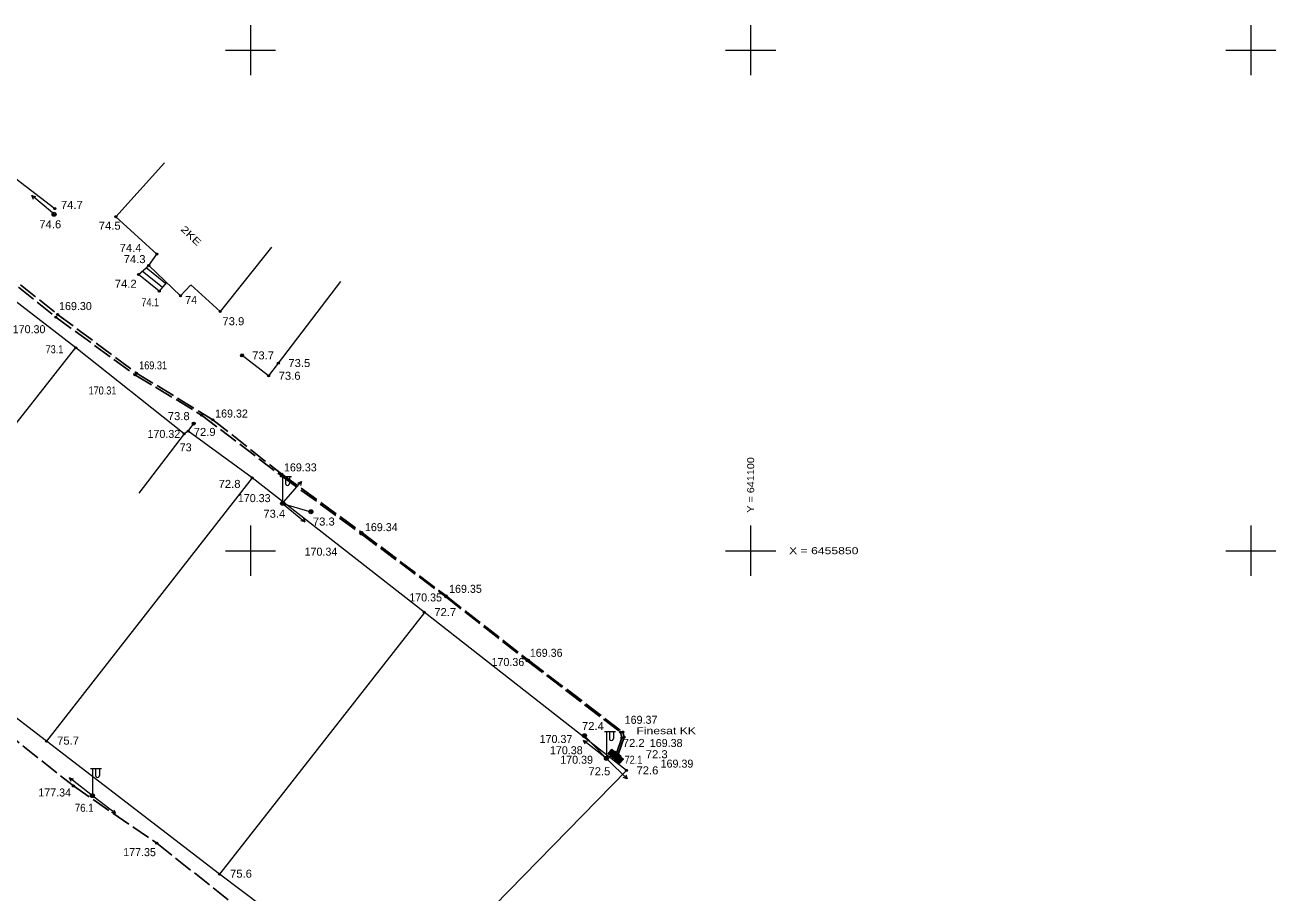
# Model space of a CAD drawing. Extents: x 640848 to 641163, y 6455598 to 6455912.
# Drawn here: x 641027.5 to 641152.5, y 6455815.8 to 6455902.5 of the extents above; entities that cross this region are included whole.
import ezdxf
from ezdxf.enums import TextEntityAlignment as Align

# ---------------------------------------------------------------- set-up
doc = ezdxf.new("R2010")
doc.units = 0
doc.header["$LTSCALE"] = 0.32
doc.header["$PDMODE"] = 32
doc.header["$PDSIZE"] = 0.16
doc.linetypes.add('LONG_DASHED', pattern=[7.5, 6, -1.5])
for name, color, linetype, lineweight in [('1', 7, 'Continuous', 13), ('11', 7, 'Continuous', 13), ('12', 7, 'Continuous', 13), ('2', 7, 'Continuous', 13), ('21', 7, 'Continuous', 13), ('27', 7, 'Continuous', 13), ('28', 7, 'Continuous', 13), ('48', 7, 'Continuous', 13), ('49', 7, 'Continuous', 13), ('54', 7, 'Continuous', 13), ('57', 7, 'Continuous', 13), ('61', 7, 'Continuous', 13)]:
    doc.layers.add(name, color=color, linetype=linetype, lineweight=lineweight)
doc.layers.add('62', color=7, linetype='Continuous')

msp = doc.modelspace()

# ---------------------------------------------------------------- hatches: boundary and pattern name
at = {"layer": '27'}
for points in [[(641085.75, 6455829.7), (641086.14, 6455830.16), (641087.28, 6455829.19)], [(641085.75, 6455829.7), (641087.28, 6455829.19), (641086.9, 6455828.73)]]:
    msp.add_hatch(color=256, dxfattribs=at).paths.add_polyline_path(points)
at = {"layer": '28'}
for points in [[(641049.33, 6455869.51, 1), (641049.03, 6455869.51, 1)], [(641044.49, 6455862.7, 1), (641044.19, 6455862.7, 1)]]:
    msp.add_hatch(color=256, dxfattribs=at).paths.add_polyline_path(points)
at = {"layer": '54'}
for points in [[(641030.48, 6455883.6, 1), (641030.28, 6455883.6, 1)], [(641030.56, 6455884.16, 1), (641030.36, 6455884.16, 1)], [(641036.65, 6455883.36, 1), (641036.45, 6455883.36, 1)], [(641040.76, 6455879.63, 1), (641040.56, 6455879.63, 1)], [(641038.92, 6455877.59, 1), (641038.72, 6455877.59, 1)], [(641039.94, 6455878.48, 1), (641039.74, 6455878.48, 1)], [(641041, 6455875.91, 1), (641040.8, 6455875.91, 1)], [(641043.13, 6455875.46, 1), (641042.93, 6455875.46, 1)], [(641030.84, 6455873.6, 1), (641030.64, 6455873.6, 1)], [(641047.08, 6455873.89, 1), (641046.88, 6455873.89, 1)], [(641030.65, 6455873.33, 1), (641030.45, 6455873.33, 1)], [(641032.66, 6455870.25, 1), (641032.46, 6455870.25, 1)], [(641049.28, 6455869.51, 1), (641049.08, 6455869.51, 1)], [(641052.9, 6455868.74, 1), (641052.7, 6455868.74, 1)], [(641038.57, 6455867.57, 1), (641038.37, 6455867.57, 1)], [(641038.73, 6455867.74, 1), (641038.53, 6455867.74, 1)], [(641051.93, 6455867.47, 1), (641051.73, 6455867.47, 1)], [(641045.22, 6455863.55, 1), (641045.02, 6455863.55, 1)], [(641044.44, 6455862.7, 1), (641044.24, 6455862.7, 1)], [(641046.35, 6455863.08, 1), (641046.15, 6455863.08, 1)], [(641043.48, 6455861.67, 1), (641043.28, 6455861.67, 1)], [(641043.89, 6455861.93, 1), (641043.69, 6455861.93, 1)], [(641050.29, 6455857.28, 1), (641050.09, 6455857.28, 1)], [(641053.2, 6455857.47, 1), (641053, 6455857.47, 1)], [(641053.25, 6455857.64, 1), (641053.05, 6455857.64, 1)], [(641053.32, 6455854.72, 1), (641053.12, 6455854.72, 1)], [(641056.15, 6455853.89, 1), (641055.95, 6455853.89, 1)], [(641061.18, 6455851.67, 1), (641060.98, 6455851.67, 1)], [(641061.25, 6455851.82, 1), (641061.05, 6455851.82, 1)], [(641069.64, 6455845.39, 1), (641069.44, 6455845.39, 1)], [(641069.67, 6455845.48, 1), (641069.47, 6455845.48, 1)], [(641067.48, 6455843.86, 1), (641067.28, 6455843.86, 1)], [(641077.78, 6455838.99, 1), (641077.58, 6455838.99, 1)], [(641077.9, 6455839.06, 1), (641077.7, 6455839.06, 1)], [(641083.49, 6455831.52, 1), (641083.29, 6455831.52, 1)], [(641087.1, 6455831.87, 1), (641086.9, 6455831.87, 1)], [(641087.22, 6455831.31, 1), (641087.02, 6455831.31, 1)], [(641087.32, 6455831.89, 1), (641087.12, 6455831.89, 1)], [(641087.45, 6455831.38, 1), (641087.25, 6455831.38, 1)], [(641029.72, 6455830.97, 1), (641029.52, 6455830.97, 1)], [(641086.52, 6455829.87, 1), (641086.32, 6455829.87, 1)], [(641085.68, 6455829.25, 1), (641085.48, 6455829.25, 1)], [(641086.18, 6455829.51, 1), (641085.98, 6455829.51, 1)], [(641086.7, 6455829.74, 1), (641086.5, 6455829.74, 1)], [(641086.85, 6455829.63, 1), (641086.65, 6455829.63, 1)], [(641087.01, 6455829.47, 1), (641086.81, 6455829.47, 1)], [(641087.69, 6455828.06, 1), (641087.49, 6455828.06, 1)], [(641032.41, 6455826.5, 1), (641032.21, 6455826.5, 1)], [(641034.32, 6455825.54, 1), (641034.12, 6455825.54, 1)], [(641040.74, 6455820.79, 1), (641040.54, 6455820.79, 1)], [(641047.01, 6455817.68, 1), (641046.81, 6455817.68, 1)]]:
    msp.add_hatch(color=256, dxfattribs=at).paths.add_polyline_path(points)

# ---------------------------------------------------------------- linework, layer by layer
at = {"layer": '1'}
for p, q in [((641041.43, 6455888.74), (641036.55, 6455883.36)), ((641040.66, 6455879.63), (641036.55, 6455883.36)), ((641052.11, 6455880.31), (641046.98, 6455873.89)), ((641039.84, 6455878.48), (641040.66, 6455879.63)), ((641043.03, 6455875.46), (641039.84, 6455878.48)), ((641044.03, 6455876.52), (641043.03, 6455875.46)), ((641046.98, 6455873.89), (641044.05, 6455876.55))]:
    msp.add_line(p, q, dxfattribs=at)
at = {"layer": '11'}
for p, q in [((641053.02, 6455857.42), (641054.12, 6455857.42)), ((641053.22, 6455857.42), (641053.22, 6455854.92)), ((641053.52, 6455857.42), (641053.52, 6455856.72)), ((641053.92, 6455857.42), (641053.92, 6455856.72)), ((641085.38, 6455831.95), (641086.48, 6455831.95)), ((641085.58, 6455831.95), (641085.58, 6455829.45)), ((641085.88, 6455831.95), (641085.88, 6455831.25)), ((641086.28, 6455831.95), (641086.28, 6455831.25)), ((641034.02, 6455828.24), (641035.12, 6455828.24)), ((641034.22, 6455828.24), (641034.22, 6455825.74)), ((641034.52, 6455828.24), (641034.52, 6455827.54)), ((641034.92, 6455828.24), (641034.92, 6455827.54))]:
    msp.add_line(p, q, dxfattribs=at)
for centre in [(641053.22, 6455854.72), (641085.58, 6455829.25), (641034.22, 6455825.54)]:
    msp.add_circle(centre, 0.2, dxfattribs=at)
for centre in [(641053.72, 6455856.72), (641086.08, 6455831.25), (641034.72, 6455827.54)]:
    msp.add_arc(centre, 0.2, 179.9393, 0.0607, dxfattribs=at)
at = {"layer": '12'}
for p, q in [((641030.23, 6455883.73), (641028.15, 6455885.46)), ((641053.35, 6455854.87), (641055.12, 6455856.91)), ((641053.22, 6455854.72), (641056.05, 6455853.89)), ((641053.37, 6455854.59), (641055.46, 6455852.88)), ((641083.39, 6455831.52), (641085.58, 6455829.25)), ((641085.42, 6455829.37), (641083.3, 6455831.05)), ((641085.72, 6455829.11), (641087.65, 6455827.22)), ((641034.06, 6455825.66), (641031.92, 6455827.31)), ((641034.38, 6455825.42), (641036.52, 6455823.77))]:
    msp.add_line(p, q, dxfattribs=at)
for points in [[(641028.32, 6455885.09), (641028.15, 6455885.46), (641028.55, 6455885.36)], [(641054.75, 6455856.76), (641055.12, 6455856.91), (641055.01, 6455856.51)], [(641055.3, 6455853.25), (641055.46, 6455852.88), (641055.06, 6455852.98)], [(641083.47, 6455830.68), (641083.3, 6455831.05), (641083.71, 6455830.96)], [(641087.52, 6455827.6), (641087.65, 6455827.22), (641087.26, 6455827.35)], [(641032.1, 6455826.95), (641031.92, 6455827.31), (641032.33, 6455827.23)], [(641036.34, 6455824.13), (641036.52, 6455823.77), (641036.11, 6455823.85)]]:
    msp.add_lwpolyline(points, dxfattribs=at)
for centre in [(641030.38, 6455883.6), (641053.22, 6455854.72), (641053.22, 6455854.72), (641056.05, 6455853.89), (641085.58, 6455829.25), (641085.58, 6455829.25), (641034.22, 6455825.54), (641034.22, 6455825.54)]:
    msp.add_circle(centre, 0.2, dxfattribs=at)
at = {"layer": '2'}
for p, q in [((641041.21, 6455876.29), (641039.2, 6455877.92)), ((641041.52, 6455876.68), (641039.58, 6455878.25)), ((641041.62, 6455876.79), (641040.9, 6455875.91))]:
    msp.add_line(p, q, dxfattribs=at)
msp.add_lwpolyline([(641040.9, 6455875.91), (641038.82, 6455877.59), (641039.84, 6455878.48)], dxfattribs=at)
at = {"layer": '21', "linetype": 'LONG_DASHED', "lineweight": 25}
for points in [[(641023.08, 6455879.31), (641030.55, 6455873.33), (641038.47, 6455867.57), (641045.12, 6455863.55), (641053.1, 6455857.47), (641061.08, 6455851.67), (641069.54, 6455845.39), (641077.68, 6455838.99), (641087, 6455831.87), (641087.12, 6455831.31), (641086.6, 6455829.74)], [(641023.29, 6455879.54), (641030.74, 6455873.6), (641038.63, 6455867.74), (641046.25, 6455863.08), (641053.15, 6455857.64), (641061.15, 6455851.82), (641069.57, 6455845.48), (641077.8, 6455839.06), (641087.22, 6455831.89), (641087.35, 6455831.38), (641086.75, 6455829.63)], [(641023.51, 6455833.5), (641032.31, 6455826.5), (641040.64, 6455820.79), (641048.96, 6455814.2), (641057.58, 6455807.93), (641065.38, 6455801.94), (641074.37, 6455794.42), (641082.76, 6455787.76), (641091.37, 6455781.35), (641099.71, 6455775.58), (641107.94, 6455768.95), (641115.79, 6455762.78), (641123.56, 6455757.11), (641127.97, 6455754.42), (641128.82, 6455754.51), (641130.86, 6455755.72), (641135.99, 6455761.83), (641144.18, 6455770.66), (641144.53, 6455771.53)]]:
    msp.add_lwpolyline(points, dxfattribs=at)
at = {"layer": '27'}
for points in [[(641085.75, 6455829.7), (641086.14, 6455830.16), (641087.28, 6455829.19)], [(641085.75, 6455829.7), (641087.28, 6455829.19), (641086.9, 6455828.73)]]:
    msp.add_lwpolyline(points, close=True, dxfattribs=at)
at = {"layer": '28'}
for p, q in [((641010.69, 6455899.33), (641030.46, 6455884.16)), ((641032.51, 6455870.29), (641012.14, 6455844.39)), ((641043.79, 6455861.93), (641044.34, 6455862.7)), ((641043.38, 6455861.67), (641038.85, 6455855.74)), ((641050.19, 6455857.28), (641029.62, 6455830.97)), ((641067.42, 6455843.82), (641046.91, 6455817.68)), ((641087.59, 6455828.06), (641064.5, 6455804.45))]:
    msp.add_line(p, q, dxfattribs=at)
for points in [[(641087.59, 6455828.06), (641067.38, 6455843.86), (641050.19, 6455857.28), (641043.79, 6455861.93), (641043.38, 6455861.67), (641032.56, 6455870.25), (641005.24, 6455891.31)], [(641059.01, 6455876.87), (641051.83, 6455867.47), (641049.18, 6455869.51)], [(641064.5, 6455804.45), (641046.91, 6455817.68), (641029.62, 6455830.97), (641012.14, 6455844.39), (640984.62, 6455865.8)]]:
    msp.add_lwpolyline(points, dxfattribs=at)
for centre in [(641049.18, 6455869.51), (641044.34, 6455862.7)]:
    msp.add_circle(centre, 0.148, dxfattribs=at)
at = {"layer": '48'}
msp.add_circle((641083.39, 6455831.52), 0.2, dxfattribs=at)
at = {"layer": '49'}
for points in [[(641086.91, 6455829.47), (641086.42, 6455829.87), (641086.08, 6455829.51)], [(641086.08, 6455829.51), (641086.57, 6455829.11), (641086.91, 6455829.47)]]:
    msp.add_lwpolyline(points, dxfattribs=at)
at = {"layer": '54'}
for centre in [(641030.38, 6455883.6), (641030.46, 6455884.16), (641036.55, 6455883.36), (641040.66, 6455879.63), (641038.82, 6455877.59), (641039.84, 6455878.48), (641040.9, 6455875.91), (641043.03, 6455875.46), (641030.74, 6455873.6), (641046.98, 6455873.89), (641030.55, 6455873.33), (641032.56, 6455870.25), (641049.18, 6455869.51), (641052.8, 6455868.74), (641038.47, 6455867.57), (641038.63, 6455867.74), (641051.83, 6455867.47), (641045.12, 6455863.55), (641044.34, 6455862.7), (641046.25, 6455863.08), (641043.38, 6455861.67), (641043.79, 6455861.93), (641050.19, 6455857.28), (641053.1, 6455857.47), (641053.15, 6455857.64), (641053.22, 6455854.72), (641056.05, 6455853.89), (641061.08, 6455851.67), (641061.15, 6455851.82), (641069.54, 6455845.39), (641069.57, 6455845.48), (641067.38, 6455843.86), (641077.68, 6455838.99), (641077.8, 6455839.06), (641083.39, 6455831.52), (641087, 6455831.87), (641087.12, 6455831.31), (641087.22, 6455831.89), (641087.35, 6455831.38), (641029.62, 6455830.97), (641086.42, 6455829.87), (641085.58, 6455829.25), (641086.08, 6455829.51), (641086.6, 6455829.74), (641086.75, 6455829.63), (641086.91, 6455829.47), (641087.59, 6455828.06), (641032.31, 6455826.5), (641034.22, 6455825.54), (641040.64, 6455820.79), (641046.91, 6455817.68)]:
    msp.add_circle(centre, 0.1, dxfattribs=at)
for p in [(641030.38, 6455883.6), (641030.46, 6455884.16), (641036.55, 6455883.36), (641040.66, 6455879.63), (641038.82, 6455877.59), (641039.84, 6455878.48), (641040.9, 6455875.91), (641043.03, 6455875.46), (641030.74, 6455873.6), (641046.98, 6455873.89), (641030.55, 6455873.33), (641032.56, 6455870.25), (641049.18, 6455869.51), (641052.8, 6455868.74), (641038.47, 6455867.57), (641038.63, 6455867.74), (641051.83, 6455867.47), (641045.12, 6455863.55), (641044.34, 6455862.7), (641046.25, 6455863.08), (641043.38, 6455861.67), (641043.79, 6455861.93), (641053.1, 6455857.47), (641053.15, 6455857.64), (641050.19, 6455857.28), (641053.22, 6455854.72), (641056.05, 6455853.89), (641061.08, 6455851.67), (641061.15, 6455851.82), (641069.54, 6455845.39), (641069.57, 6455845.48), (641067.38, 6455843.86), (641077.68, 6455838.99), (641077.8, 6455839.06), (641083.39, 6455831.52), (641087, 6455831.87), (641087.12, 6455831.31), (641087.22, 6455831.89), (641087.35, 6455831.38), (641029.62, 6455830.97), (641086.42, 6455829.87), (641085.58, 6455829.25), (641086.08, 6455829.51), (641086.6, 6455829.74), (641086.75, 6455829.63), (641086.91, 6455829.47), (641087.59, 6455828.06), (641032.31, 6455826.5), (641034.22, 6455825.54), (641040.64, 6455820.79), (641046.91, 6455817.68)]:
    msp.add_point(p, dxfattribs=at)
at = {"layer": '61'}
for p, q in [((641050, 6455902.5), (641050, 6455897.5)), ((641100, 6455902.5), (641100, 6455897.5)), ((641150, 6455902.5), (641150, 6455897.5)), ((641047.5, 6455900), (641052.5, 6455900)), ((641097.5, 6455900), (641102.5, 6455900)), ((641147.5, 6455900), (641152.5, 6455900)), ((641050, 6455852.5), (641050, 6455847.5)), ((641100, 6455852.5), (641100, 6455847.5)), ((641150, 6455852.5), (641150, 6455847.5)), ((641047.5, 6455850), (641052.5, 6455850)), ((641097.5, 6455850), (641102.5, 6455850)), ((641147.5, 6455850), (641152.5, 6455850))]:
    msp.add_line(p, q, dxfattribs=at)

# ---------------------------------------------------------------- texts
at = {"layer": '49'}
for s, p in [('169.30', (641030.88, 6455874.03)), ('170.30', (641026.25, 6455871.72)), ('169.32', (641046.48, 6455863.3)), ('170.32', (641039.72, 6455861.26)), ('169.33', (641053.36, 6455857.92)), ('170.33', (641048.75, 6455854.85)), ('169.34', (641061.45, 6455851.95)), ('170.34', (641055.42, 6455849.5)), ('169.35', (641069.86, 6455845.79)), ('170.35', (641065.88, 6455844.93)), ('169.36', (641077.93, 6455839.4)), ('170.36', (641074.1, 6455838.48)), ('169.37', (641087.41, 6455832.71)), ('170.37', (641078.91, 6455830.79)), ('169.38', (641089.92, 6455830.39)), ('170.38', (641079.94, 6455829.67)), ('170.39', (641080.97, 6455828.72)), ('169.39', (641091, 6455828.33)), ('177.34', (641028.81, 6455825.45)), ('177.35', (641037.29, 6455819.49))]:
    msp.add_text(s, height=0.8, dxfattribs=at).set_placement(p)
at = {"layer": '49', "width": 0.85}
for s, p in [('169.31', (641038.89, 6455868.11)), ('170.31', (641033.83, 6455865.6))]:
    msp.add_text(s, height=0.8, dxfattribs=at).set_placement(p)
at = {"layer": '57', "width": 1.35}
msp.add_text('2KE', height=0.7, rotation=315.785, dxfattribs=at).set_placement((641043.84, 6455881.21), align=Align.CENTER)
at = {"layer": '57', "width": 1.15}
msp.add_text(' Y = 641100', height=0.7, rotation=90, dxfattribs=at).set_placement((641100.35, 6455853.5))
at = {"layer": '57', "width": 1.3}
for s, p in [(' X = 6455850', (641103.5, 6455849.65)), ('Finesat KK', (641088.58, 6455831.67))]:
    msp.add_text(s, height=0.7, dxfattribs=at).set_placement(p)
at = {"layer": '62'}
for s, width, p in [('74.7', 1.05, (641031.07, 6455884.14)), ('74.6', 1.05, (641028.91, 6455882.2)), ('74.5', 1.05, (641034.85, 6455882.06)), ('74.4', 1.05, (641036.94, 6455879.84)), ('74.3', 1.05, (641037.34, 6455878.72)), ('74.2', 1.05, (641036.45, 6455876.26)), ('74.1', 0.85, (641039.11, 6455874.41)), ('73.9', 1.05, (641047.21, 6455872.52)), ('73.1', 0.85, (641029.54, 6455869.72)), ('73.7', 1.05, (641050.18, 6455869.11)), ('73.5', 1.05, (641053.8, 6455868.34)), ('73.6', 1.05, (641052.83, 6455867.07)), ('73.8', 1.05, (641041.75, 6455863.04)), ('72.9', 1.05, (641044.34, 6455861.46)), ('72.8', 1.05, (641046.83, 6455856.27)), ('73.4', 1.05, (641051.3, 6455853.29)), ('73.3', 1.05, (641056.25, 6455852.51)), ('72.7', 1.05, (641068.38, 6455843.46)), ('72.4', 1.05, (641083.14, 6455832.09)), ('75.7', 1.05, (641030.69, 6455830.63)), ('72.2', 1.05, (641087.22, 6455830.4)), ('72.3', 1.05, (641089.52, 6455829.27)), ('72.1', 0.85, (641087.4, 6455828.72)), ('72.5', 1.05, (641083.79, 6455827.57)), ('72.6', 1.05, (641088.59, 6455827.66)), ('76.1', 0.9, (641032.46, 6455823.92)), ('75.6', 1.05, (641047.97, 6455817.34))]:
    msp.add_text(s, height=0.8, dxfattribs=dict(at, width=width)).set_placement(p)
for s, p in [('74', (641043.49, 6455874.64)), ('73', (641042.94, 6455859.92))]:
    msp.add_text(s, height=0.8, dxfattribs=at).set_placement(p)

doc.saveas('drawing.dxf')
